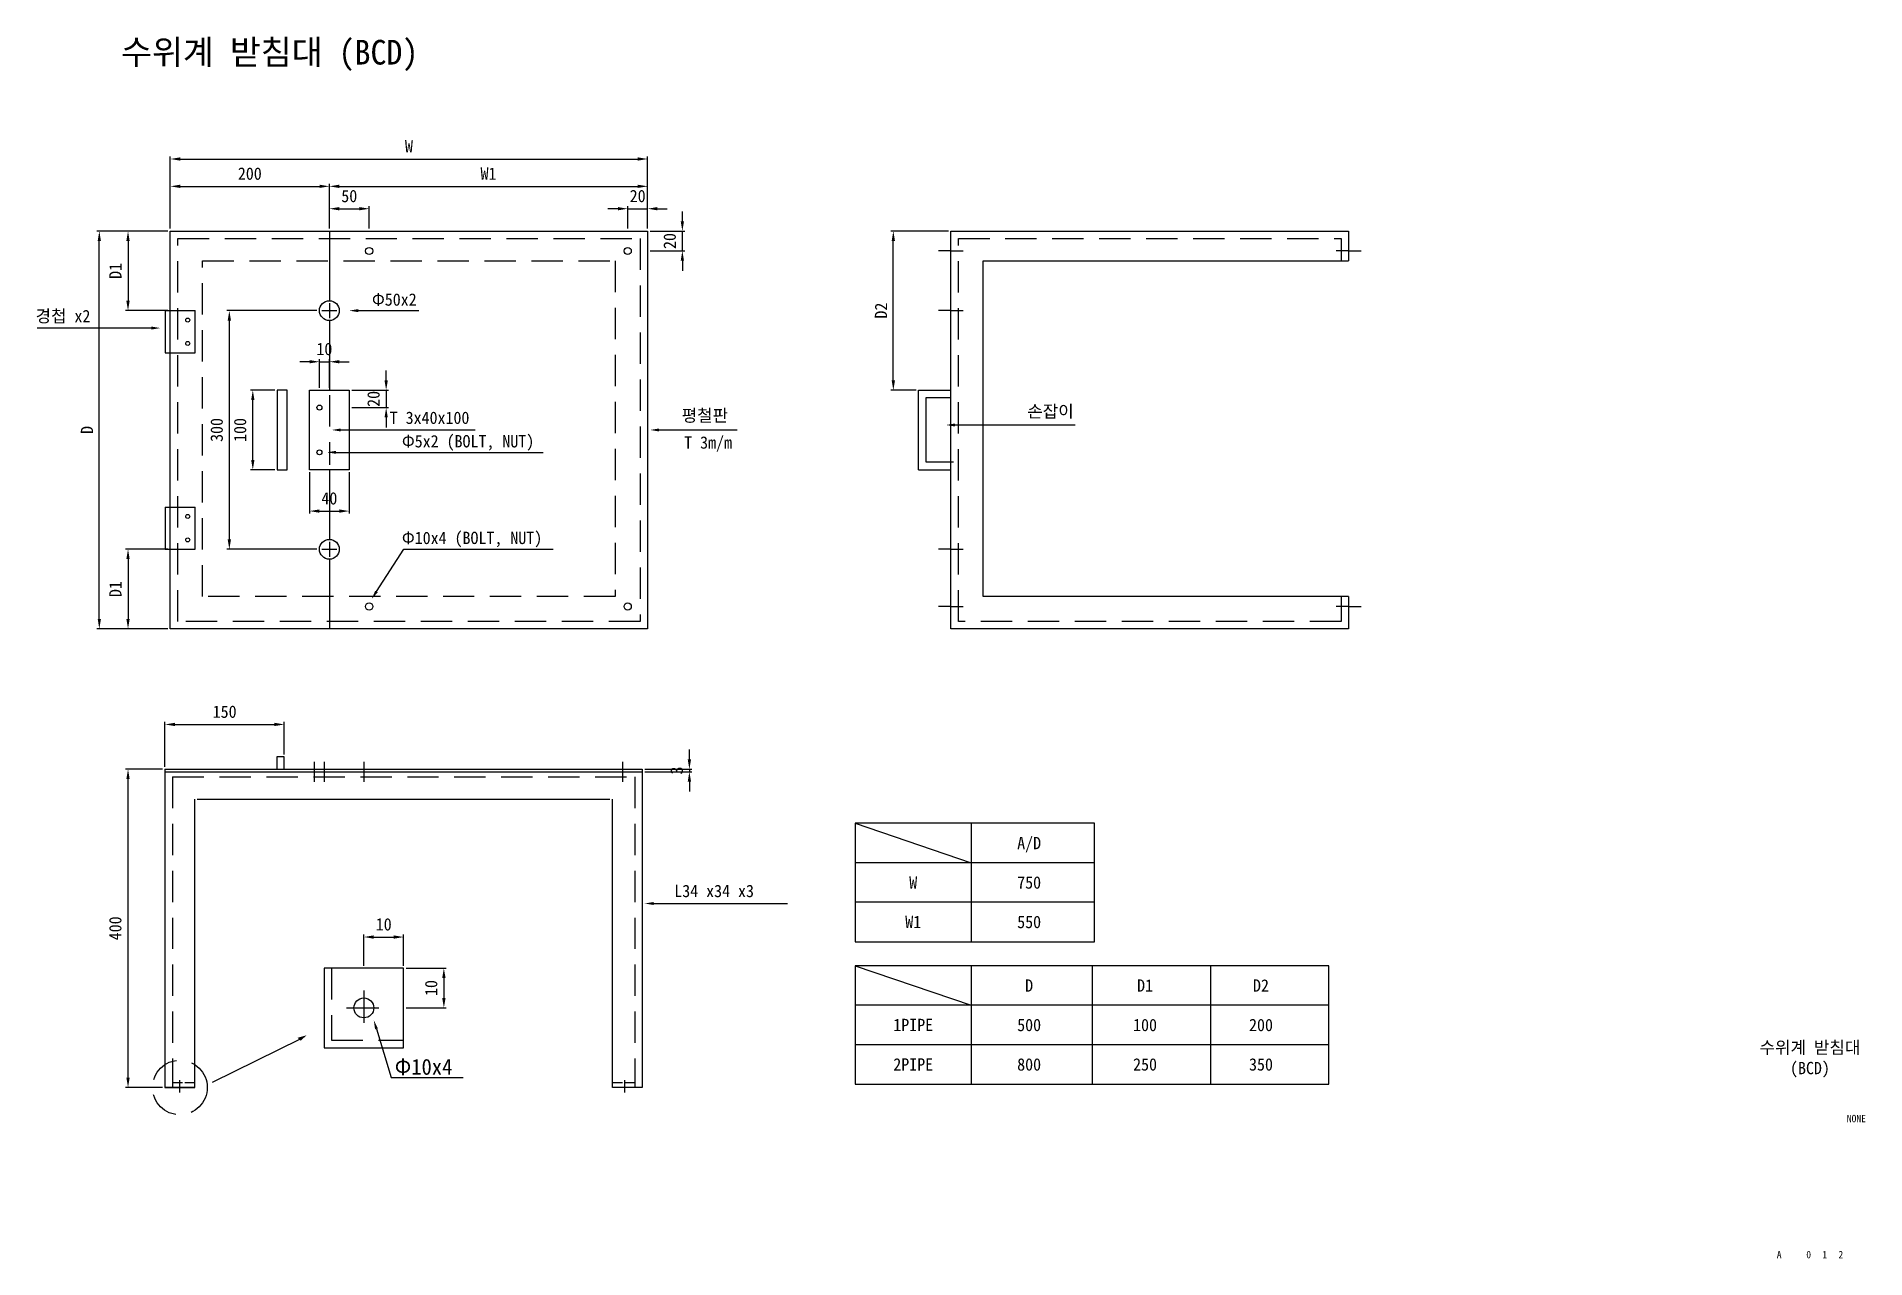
# Model space of a CAD drawing. Header units: millimetres. Extents: x 30 to 401, y 14 to 261.
import ezdxf
from ezdxf.enums import TextEntityAlignment as Align

# ---------------------------------------------------------------- set-up
doc = ezdxf.new("R2010")
doc.units = ezdxf.units.MM
doc.linetypes.add('HIDDEN', pattern=[9.525, 6.35, -3.175])
doc.layers.get('0').update_dxf_attribs({"linetype": 'CONTINUOUS'})
doc.layers.get('DEFPOINTS').update_dxf_attribs({"linetype": 'CONTINUOUS'})
for name, color, linetype in [('dim', 6, 'CONTINUOUS'), ('LINE', 7, 'CONTINUOUS'), ('txt', 7, 'CONTINUOUS')]:
    doc.layers.add(name, color=color, linetype=linetype)
doc.styles.add('style', font='')
doc.styles.add('style1', font='', dxfattribs={"height": 2.5})
doc.styles.get('style').set_extended_font_data('GulimChe')
doc.styles.get('style1').set_extended_font_data('GulimChe')
doc.dimstyles.get("Standard").update_dxf_attribs({"dimtxt": 2.5, "dimasz": 2, "dimexe": 0.5, "dimexo": 0.5, "dimgap": 1, "dimtad": 0, "dimdec": 4, "dimlfac": 100, "dimdsep": 46, "dimlunit": 6, "dimtxsty": 'style1', "dimcen": 2.5, "dimclrd": 256, "dimclre": 256, "dimadec": 0, "dimazin": 0, "dimtfac": 1, "dimtdec": 4, "dimtix": 1, "dimtmove": 0, "dimatfit": 3, "dimfxl": 1, "dimtvp": 1, "dimtolj": 1, "dimtzin": 0, "dimlwd": -1, "dimlwe": -1, "dimarcsym": 0})

# ---------------------------------------------------------------- blocks, each defined once
blk = doc.blocks.new('*D1')
at = {"layer": 'DEFPOINTS', "color": 0}
for p in [(89.66, 230.85), (57.41, 221.78), (89.66, 221.78)]:
    blk.add_point(p, dxfattribs=at)
at = {"layer": 'dim'}
for p, q in [((57.41, 222.28), (57.41, 231.35)), ((59.41, 230.85), (87.66, 230.85)), ((89.66, 222.28), (89.66, 231.35))]:
    blk.add_line(p, q, dxfattribs=at)
for points in [[(59.41, 231.18), (59.41, 230.52), (57.41, 230.85)], [(87.66, 231.18), (87.66, 230.52), (89.66, 230.85)]]:
    blk.add_solid(points, dxfattribs=at)
at = {"layer": 'dim', "color": 0, "insert": (73.53, 233.41), "char_height": 2.5, "attachment_point": 5, "style": 'style1'}
blk.add_mtext('\\A1;200', dxfattribs=at)
blk = doc.blocks.new('*D2')
at = {"layer": 'DEFPOINTS', "color": 0}
for p in [(154.17, 230.85), (89.66, 221.78), (154.17, 221.78)]:
    blk.add_point(p, dxfattribs=at)
at = {"layer": 'dim'}
for p, q in [((89.66, 222.28), (89.66, 231.35)), ((91.66, 230.85), (152.17, 230.85)), ((154.17, 222.28), (154.17, 231.35))]:
    blk.add_line(p, q, dxfattribs=at)
for points in [[(91.66, 231.18), (91.66, 230.52), (89.66, 230.85)], [(152.17, 231.18), (152.17, 230.52), (154.17, 230.85)]]:
    blk.add_solid(points, dxfattribs=at)
at = {"layer": 'dim', "color": 0, "insert": (121.92, 233.42), "char_height": 2.5, "attachment_point": 5, "style": 'style1'}
blk.add_mtext('\\A1;W1', dxfattribs=at)
blk = doc.blocks.new('*D3')
at = {"layer": 'DEFPOINTS', "color": 0}
for p in [(97.73, 226.31), (89.66, 221.78), (97.73, 221.78)]:
    blk.add_point(p, dxfattribs=at)
at = {"layer": 'dim'}
for p, q in [((89.66, 222.28), (89.66, 226.81)), ((91.66, 226.31), (95.73, 226.31)), ((97.73, 222.28), (97.73, 226.81))]:
    blk.add_line(p, q, dxfattribs=at)
for points in [[(91.66, 226.65), (91.66, 225.98), (89.66, 226.31)], [(95.73, 226.65), (95.73, 225.98), (97.73, 226.31)]]:
    blk.add_solid(points, dxfattribs=at)
at = {"layer": 'dim', "color": 0, "insert": (93.69, 228.87), "char_height": 2.5, "attachment_point": 5, "style": 'style1'}
blk.add_mtext('\\A1;50', dxfattribs=at)
blk = doc.blocks.new('*D4')
at = {"layer": 'DEFPOINTS', "color": 0}
for p in [(154.17, 226.31), (150.14, 221.78), (154.17, 221.78)]:
    blk.add_point(p, dxfattribs=at)
at = {"layer": 'dim'}
for p, q in [((148.14, 226.31), (146.14, 226.31)), ((150.14, 222.28), (150.14, 226.81)), ((150.14, 226.31), (154.17, 226.31)), ((154.17, 222.28), (154.17, 226.81)), ((156.17, 226.31), (158.17, 226.31))]:
    blk.add_line(p, q, dxfattribs=at)
for points in [[(148.14, 226.65), (148.14, 225.98), (150.14, 226.31)], [(156.17, 226.65), (156.17, 225.98), (154.17, 226.31)]]:
    blk.add_solid(points, dxfattribs=at)
at = {"layer": 'dim', "color": 0, "insert": (152.16, 228.87), "char_height": 2.5, "attachment_point": 5, "style": 'style1'}
blk.add_mtext('\\A1;20', dxfattribs=at)
blk = doc.blocks.new('*D5')
at = {"layer": 'DEFPOINTS', "color": 0}
for p in [(154.17, 221.78), (161.22, 221.78), (154.17, 217.75)]:
    blk.add_point(p, dxfattribs=at)
at = {"layer": 'dim'}
for p, q in [((161.22, 223.78), (161.22, 225.78)), ((154.67, 221.78), (161.72, 221.78)), ((161.22, 217.75), (161.22, 221.78)), ((154.67, 217.75), (161.72, 217.75)), ((161.22, 215.75), (161.22, 213.75))]:
    blk.add_line(p, q, dxfattribs=at)
for points in [[(160.89, 223.78), (161.56, 223.78), (161.22, 221.78)], [(160.89, 215.75), (161.56, 215.75), (161.22, 217.75)]]:
    blk.add_solid(points, dxfattribs=at)
at = {"layer": 'dim', "color": 0, "insert": (158.67, 219.76), "char_height": 2.5, "attachment_point": 5, "rotation": 90, "style": 'style1'}
blk.add_mtext('\\A1;20', dxfattribs=at)
blk = doc.blocks.new('*D6')
at = {"layer": 'DEFPOINTS', "color": 0}
for p in [(154.17, 236.39), (57.41, 221.78), (154.17, 221.78)]:
    blk.add_point(p, dxfattribs=at)
at = {"layer": 'dim'}
for p, q in [((57.41, 222.28), (57.41, 236.89)), ((59.41, 236.39), (152.17, 236.39)), ((154.17, 222.28), (154.17, 236.89))]:
    blk.add_line(p, q, dxfattribs=at)
for points in [[(59.41, 236.73), (59.41, 236.06), (57.41, 236.39)], [(152.17, 236.73), (152.17, 236.06), (154.17, 236.39)]]:
    blk.add_solid(points, dxfattribs=at)
at = {"layer": 'dim', "color": 0, "insert": (105.79, 238.96), "char_height": 2.5, "attachment_point": 5, "style": 'style1'}
blk.add_mtext('\\A1;W', dxfattribs=at)
blk = doc.blocks.new('*D7')
at = {"layer": 'DEFPOINTS', "color": 0}
for p in [(57.41, 221.78), (48.84, 205.65), (57.41, 205.65)]:
    blk.add_point(p, dxfattribs=at)
at = {"layer": 'dim'}
for p, q in [((56.91, 221.78), (48.34, 221.78)), ((48.84, 219.78), (48.84, 207.65)), ((56.91, 205.65), (48.34, 205.65))]:
    blk.add_line(p, q, dxfattribs=at)
for points in [[(48.5, 219.78), (49.17, 219.78), (48.84, 221.78)], [(48.5, 207.65), (49.17, 207.65), (48.84, 205.65)]]:
    blk.add_solid(points, dxfattribs=at)
at = {"layer": 'dim', "color": 0, "insert": (46.27, 213.71), "char_height": 2.5, "attachment_point": 5, "rotation": 90, "style": 'style1'}
blk.add_mtext('\\A1;D1', dxfattribs=at)
blk = doc.blocks.new('*D8')
at = {"layer": 'DEFPOINTS', "color": 0}
for p in [(57.41, 157.27), (48.84, 141.14), (57.41, 141.14)]:
    blk.add_point(p, dxfattribs=at)
at = {"layer": 'dim'}
for p, q in [((56.91, 157.27), (48.34, 157.27)), ((48.84, 155.27), (48.84, 143.14)), ((56.91, 141.14), (48.34, 141.14))]:
    blk.add_line(p, q, dxfattribs=at)
for points in [[(48.5, 155.27), (49.17, 155.27), (48.84, 157.27)], [(48.5, 143.14), (49.17, 143.14), (48.84, 141.14)]]:
    blk.add_solid(points, dxfattribs=at)
at = {"layer": 'dim', "color": 0, "insert": (46.27, 149.2), "char_height": 2.5, "attachment_point": 5, "rotation": 90, "style": 'style1'}
blk.add_mtext('\\A1;D1', dxfattribs=at)
blk = doc.blocks.new('*D9')
at = {"layer": 'DEFPOINTS', "color": 0}
for p in [(43.02, 221.78), (57.41, 221.78), (57.41, 141.14)]:
    blk.add_point(p, dxfattribs=at)
at = {"layer": 'dim'}
for p, q in [((56.91, 221.78), (42.52, 221.78)), ((43.02, 143.14), (43.02, 219.78)), ((56.91, 141.14), (42.52, 141.14))]:
    blk.add_line(p, q, dxfattribs=at)
for points in [[(42.69, 219.78), (43.35, 219.78), (43.02, 221.78)], [(42.69, 143.14), (43.35, 143.14), (43.02, 141.14)]]:
    blk.add_solid(points, dxfattribs=at)
at = {"layer": 'dim', "color": 0, "insert": (40.52, 181.46), "char_height": 2.5, "attachment_point": 5, "rotation": 90, "style": 'style1'}
blk.add_mtext('\\A1;D', dxfattribs=at)
blk = doc.blocks.new('*D10')
at = {"layer": 'DEFPOINTS', "color": 0}
for p in [(85.63, 173.39), (93.69, 173.39), (93.69, 165.01)]:
    blk.add_point(p, dxfattribs=at)
at = {"layer": 'dim'}
for p, q in [((85.63, 172.89), (85.63, 164.51)), ((93.69, 172.89), (93.69, 164.51)), ((87.63, 165.01), (91.69, 165.01))]:
    blk.add_line(p, q, dxfattribs=at)
for points in [[(87.63, 165.35), (87.63, 164.68), (85.63, 165.01)], [(91.69, 165.35), (91.69, 164.68), (93.69, 165.01)]]:
    blk.add_solid(points, dxfattribs=at)
at = {"layer": 'dim', "color": 0, "insert": (89.66, 167.58), "char_height": 2.5, "attachment_point": 5, "style": 'style1'}
blk.add_mtext('\\A1;40', dxfattribs=at)
blk = doc.blocks.new('*D11')
at = {"layer": 'DEFPOINTS', "color": 0}
for p in [(93.69, 189.52), (93.69, 185.99), (101.17, 185.99)]:
    blk.add_point(p, dxfattribs=at)
at = {"layer": 'dim'}
for p, q in [((101.17, 191.52), (101.17, 193.52)), ((94.19, 189.52), (101.67, 189.52)), ((101.17, 189.52), (101.17, 185.99)), ((94.19, 185.99), (101.67, 185.99)), ((101.17, 183.99), (101.17, 181.99))]:
    blk.add_line(p, q, dxfattribs=at)
for points in [[(100.84, 191.52), (101.51, 191.52), (101.17, 189.52)], [(100.84, 183.99), (101.51, 183.99), (101.17, 185.99)]]:
    blk.add_solid(points, dxfattribs=at)
at = {"layer": 'dim', "color": 0, "insert": (98.62, 187.76), "char_height": 2.5, "attachment_point": 5, "rotation": 90, "style": 'style1'}
blk.add_mtext('\\A1;20', dxfattribs=at)
blk = doc.blocks.new('*D12')
at = {"layer": 'DEFPOINTS', "color": 0}
for p in [(89.66, 195.29), (87.65, 189.52), (89.66, 189.52)]:
    blk.add_point(p, dxfattribs=at)
at = {"layer": 'dim'}
for p, q in [((85.65, 195.29), (83.65, 195.29)), ((87.65, 190.02), (87.65, 195.79)), ((87.65, 195.29), (89.66, 195.29)), ((89.66, 190.02), (89.66, 195.79)), ((91.66, 195.29), (93.66, 195.29))]:
    blk.add_line(p, q, dxfattribs=at)
for points in [[(85.65, 195.62), (85.65, 194.96), (87.65, 195.29)], [(91.66, 195.62), (91.66, 194.96), (89.66, 195.29)]]:
    blk.add_solid(points, dxfattribs=at)
at = {"layer": 'dim', "color": 0, "insert": (88.65, 197.86), "char_height": 2.5, "attachment_point": 5, "style": 'style1'}
blk.add_mtext('\\A1;10', dxfattribs=at)
blk = doc.blocks.new('*D13')
at = {"layer": 'DEFPOINTS', "color": 0}
for p in [(74.14, 189.52), (79.08, 189.52), (79.08, 173.39)]:
    blk.add_point(p, dxfattribs=at)
at = {"layer": 'dim'}
for p, q in [((78.58, 189.52), (73.64, 189.52)), ((74.14, 175.39), (74.14, 187.52)), ((78.58, 173.39), (73.64, 173.39))]:
    blk.add_line(p, q, dxfattribs=at)
for points in [[(73.8, 187.52), (74.47, 187.52), (74.14, 189.52)], [(73.8, 175.39), (74.47, 175.39), (74.14, 173.39)]]:
    blk.add_solid(points, dxfattribs=at)
at = {"layer": 'dim', "color": 0, "insert": (71.57, 181.46), "char_height": 2.5, "attachment_point": 5, "rotation": 90, "style": 'style1'}
blk.add_mtext('\\A1;100', dxfattribs=at)
blk = doc.blocks.new('*D14')
at = {"layer": 'DEFPOINTS', "color": 0}
for p in [(69.38, 205.65), (87.65, 205.65), (87.65, 157.27)]:
    blk.add_point(p, dxfattribs=at)
at = {"layer": 'dim'}
for p, q in [((87.15, 205.65), (68.88, 205.65)), ((69.38, 159.27), (69.38, 203.65)), ((87.15, 157.27), (68.88, 157.27))]:
    blk.add_line(p, q, dxfattribs=at)
for points in [[(69.04, 203.65), (69.71, 203.65), (69.38, 205.65)], [(69.04, 159.27), (69.71, 159.27), (69.38, 157.27)]]:
    blk.add_solid(points, dxfattribs=at)
at = {"layer": 'dim', "color": 0, "insert": (66.82, 181.46), "char_height": 2.5, "attachment_point": 5, "rotation": 90, "style": 'style1'}
blk.add_mtext('\\A1;300', dxfattribs=at)
blk = doc.blocks.new('*D15')
at = {"layer": 'DEFPOINTS', "color": 0}
for p in [(48.84, 112.67), (56.33, 112.67), (56.33, 48.16)]:
    blk.add_point(p, dxfattribs=at)
at = {"layer": 'dim'}
for p, q in [((55.83, 112.67), (48.34, 112.67)), ((48.84, 50.16), (48.84, 110.67)), ((55.83, 48.16), (48.34, 48.16))]:
    blk.add_line(p, q, dxfattribs=at)
for points in [[(48.5, 110.67), (49.17, 110.67), (48.84, 112.67)], [(48.5, 50.16), (49.17, 50.16), (48.84, 48.16)]]:
    blk.add_solid(points, dxfattribs=at)
at = {"layer": 'dim', "color": 0, "insert": (46.27, 80.42), "char_height": 2.5, "attachment_point": 5, "rotation": 90, "style": 'style1'}
blk.add_mtext('\\A1;400', dxfattribs=at)
blk = doc.blocks.new('*D16')
at = {"layer": 'DEFPOINTS', "color": 0}
for p in [(80.52, 121.76), (80.52, 115.19), (56.33, 112.67)]:
    blk.add_point(p, dxfattribs=at)
at = {"layer": 'dim'}
for p, q in [((56.33, 113.17), (56.33, 122.26)), ((58.33, 121.76), (78.52, 121.76)), ((80.52, 115.69), (80.52, 122.26))]:
    blk.add_line(p, q, dxfattribs=at)
for points in [[(58.33, 122.09), (58.33, 121.43), (56.33, 121.76)], [(78.52, 122.09), (78.52, 121.43), (80.52, 121.76)]]:
    blk.add_solid(points, dxfattribs=at)
at = {"layer": 'dim', "color": 0, "insert": (68.42, 124.33), "char_height": 2.5, "attachment_point": 5, "style": 'style1'}
blk.add_mtext('\\A1;150', dxfattribs=at)
blk = doc.blocks.new('*D17')
at = {"layer": 'DEFPOINTS', "color": 0}
for p in [(153.1, 112.67), (153.1, 112.17), (162.65, 112.17)]:
    blk.add_point(p, dxfattribs=at)
at = {"layer": 'dim'}
for p, q in [((162.65, 114.67), (162.65, 116.67)), ((153.6, 112.67), (163.15, 112.67)), ((153.6, 112.17), (163.15, 112.17)), ((162.65, 112.67), (162.65, 112.17)), ((162.65, 110.17), (162.65, 108.17))]:
    blk.add_line(p, q, dxfattribs=at)
for points in [[(162.31, 114.67), (162.98, 114.67), (162.65, 112.67)], [(162.31, 110.17), (162.98, 110.17), (162.65, 112.17)]]:
    blk.add_solid(points, dxfattribs=at)
at = {"layer": 'dim', "color": 0, "insert": (160.09, 112.42), "char_height": 2.5, "attachment_point": 5, "rotation": 90, "style": 'style1'}
blk.add_mtext('\\A1;3', dxfattribs=at)
blk = doc.blocks.new('*D18')
at = {"layer": 'DEFPOINTS', "color": 0}
for p in [(104.71, 78.66), (96.65, 72.35), (104.71, 72.35)]:
    blk.add_point(p, dxfattribs=at)
at = {"layer": 'dim'}
for p, q in [((96.65, 72.85), (96.65, 79.16)), ((98.65, 78.66), (102.71, 78.66)), ((104.71, 72.85), (104.71, 79.16))]:
    blk.add_line(p, q, dxfattribs=at)
for points in [[(98.65, 78.99), (98.65, 78.32), (96.65, 78.66)], [(102.71, 78.99), (102.71, 78.32), (104.71, 78.66)]]:
    blk.add_solid(points, dxfattribs=at)
at = {"layer": 'dim', "color": 0, "insert": (100.68, 81.22), "char_height": 2.5, "attachment_point": 5, "style": 'style1'}
blk.add_mtext('\\A1;10', dxfattribs=at)
blk = doc.blocks.new('*D19')
at = {"layer": 'DEFPOINTS', "color": 0}
for p in [(104.71, 72.35), (104.71, 64.29), (112.87, 64.29)]:
    blk.add_point(p, dxfattribs=at)
at = {"layer": 'dim'}
for p, q in [((105.21, 72.35), (113.37, 72.35)), ((112.87, 70.35), (112.87, 66.29)), ((105.21, 64.29), (113.37, 64.29))]:
    blk.add_line(p, q, dxfattribs=at)
for points in [[(112.54, 70.35), (113.21, 70.35), (112.87, 72.35)], [(112.54, 66.29), (113.21, 66.29), (112.87, 64.29)]]:
    blk.add_solid(points, dxfattribs=at)
at = {"layer": 'dim', "color": 0, "insert": (110.31, 68.32), "char_height": 2.5, "attachment_point": 5, "rotation": 90, "style": 'style1'}
blk.add_mtext('\\A1;10', dxfattribs=at)
blk = doc.blocks.new('*D20')
at = {"layer": 'DEFPOINTS', "color": 0}
for p in [(203.99, 221.78), (215.66, 221.78), (209.11, 189.52)]:
    blk.add_point(p, dxfattribs=at)
at = {"layer": 'dim'}
for p, q in [((215.16, 221.78), (203.49, 221.78)), ((203.99, 191.52), (203.99, 219.78)), ((208.61, 189.52), (203.49, 189.52))]:
    blk.add_line(p, q, dxfattribs=at)
for points in [[(203.66, 219.78), (204.33, 219.78), (203.99, 221.78)], [(203.66, 191.52), (204.33, 191.52), (203.99, 189.52)]]:
    blk.add_solid(points, dxfattribs=at)
at = {"layer": 'dim', "color": 0, "insert": (201.49, 205.65), "char_height": 2.5, "attachment_point": 5, "rotation": 90, "style": 'style1'}
blk.add_mtext('\\A1;D2', dxfattribs=at)

msp = doc.modelspace()

# ---------------------------------------------------------------- linework, layer by layer
at = {"layer": 'dim'}
for p, q in [((34.1708484, 205.605635), (34.1708484, 205.605635)), ((88.1497069, 205.6508033), (91.1737069, 205.6508033)), ((89.6617069, 207.1628033), (89.6617069, 204.1388033)), ((95.5081069, 205.6508033), (107.8057069, 205.6508033)), ((53.5753069, 202.1228033), (30.4082893, 202.1228033)), ((216.4681069, 182.4668033), (240.8617069, 182.4668033)), ((91.9801069, 181.4588033), (119.2421271, 181.4588033)), ((156.4921069, 181.4588033), (172.3177069, 181.4588033)), ((90.9721069, 176.9228033), (133.0212358, 176.9228033)), ((88.1497069, 157.2668033), (91.1737069, 157.2668033)), ((89.6617069, 158.7788033), (89.6617069, 155.7548033)), ((99.2185338, 148.7080754), (104.7817069, 157.2668033)), ((104.7817069, 157.2668033), (135.0099736, 157.2668033)), ((155.4153, 85.4561512), (182.5389504, 85.4561512)), ((99.2112727, 60.0379708), (102.1929, 50.1761512)), ((83.7711869, 57.9418657), (65.9049, 49.1681512)), ((102.1929, 50.1761512), (116.8089, 50.1761512))]:
    msp.add_line(p, q, dxfattribs=at)
for points in [[(95.5081069, 205.3484033), (95.5081069, 205.9532033), (93.6937069, 205.6508033)], [(53.5753069, 202.4252033), (53.5753069, 201.8204033), (55.3897069, 202.1228033)], [(91.9801069, 181.1564033), (91.9801069, 181.7612033), (90.1657069, 181.4588033)], [(156.4921069, 181.1564033), (156.4921069, 181.7612033), (154.6777069, 181.4588033)], [(216.4681069, 182.1644033), (216.4681069, 182.7692033), (214.6537069, 182.4668033)], [(90.9721069, 176.6204033), (90.9721069, 177.2252033), (89.1577069, 176.9228033)], [(99.4720791, 148.5432709), (98.9649884, 148.8728799), (98.2297069, 147.1868033)], [(155.4153, 85.1537512), (155.4153, 85.7585512), (153.6009, 85.4561512)], [(98.9229093, 59.9469087), (99.4996361, 60.129033), (98.6649, 61.7681512)], [(83.2174726, 58.2401512), (83.8209011, 57.6435802), (85.0569, 58.7441512)]]:
    msp.add_solid(points, dxfattribs=at)
at = {"layer": 'LINE'}
for p, q in [((57.4057069, 141.1388033), (57.4057069, 221.7788033)), ((57.4057069, 221.7788033), (154.1737069, 221.7788033)), ((89.6617069, 221.7788033), (89.6617069, 207.6668033)), ((154.1737069, 221.7788033), (154.1737069, 141.1388033)), ((215.6617069, 221.7788033), (296.3017069, 221.7788033)), ((215.6617069, 141.1388033), (215.6617069, 221.7788033)), ((296.3017069, 221.7788033), (296.3017069, 215.7308033)), ((215.6617069, 217.7468033), (213.1417069, 217.7468033)), ((215.6617069, 217.7468033), (218.1817069, 217.7468033)), ((296.3017069, 217.7468033), (293.7817069, 217.7468033)), ((296.3017069, 217.7468033), (298.8217069, 217.7468033)), ((56.3977069, 205.6508033), (56.3977069, 197.0828033)), ((56.3977069, 205.6508033), (62.4457069, 205.6508033)), ((62.4457069, 197.0828033), (62.4457069, 205.6508033)), ((215.6617069, 205.6508033), (213.1417069, 205.6508033)), ((215.6617069, 205.6508033), (218.1817069, 205.6508033)), ((89.6617069, 203.6348033), (89.6617069, 189.5228033)), ((56.3977069, 197.0828033), (62.4457069, 197.0828033)), ((79.0777069, 189.5228033), (79.0777069, 173.3948033)), ((81.0937069, 189.5228033), (79.0777069, 189.5228033)), ((81.0937069, 173.3948033), (81.0937069, 189.5228033)), ((85.6297069, 173.3948033), (85.6297069, 189.5228033)), ((85.6297069, 189.5228033), (93.6937069, 189.5228033)), ((93.6937069, 189.5228033), (93.6937069, 173.3948033)), ((209.1097069, 189.5228033), (215.6617069, 189.5228033)), ((209.1097069, 173.3948033), (209.1097069, 189.5228033)), ((210.6217069, 188.0108033), (215.6617069, 188.0108033)), ((210.6217069, 174.9068033), (210.6217069, 188.0108033)), ((216.1657069, 174.9068033), (210.6217069, 174.9068033)), ((79.0777069, 173.3948033), (81.0937069, 173.3948033)), ((93.6937069, 173.3948033), (85.6297069, 173.3948033)), ((89.6617069, 173.3948033), (89.6617069, 159.2828033)), ((209.1097069, 173.3948033), (215.6617069, 173.3948033)), ((56.3977069, 165.8348033), (62.4457069, 165.8348033)), ((56.3977069, 165.8348033), (56.3977069, 157.2668033)), ((62.4457069, 157.2668033), (62.4457069, 165.8348033)), ((56.3977069, 157.2668033), (62.4457069, 157.2668033)), ((215.6617069, 157.2668033), (213.1417069, 157.2668033)), ((215.6617069, 157.2668033), (218.1817069, 157.2668033)), ((89.6617069, 155.2508033), (89.6617069, 142.1468033)), ((215.6617069, 145.6748033), (213.1417069, 145.6748033)), ((215.6617069, 145.6748033), (218.1817069, 145.6748033)), ((296.3017069, 145.6748033), (293.7817069, 145.6748033)), ((296.3017069, 147.6908033), (296.3017069, 141.1388033)), ((296.3017069, 145.6748033), (298.8217069, 145.6748033)), ((154.1737069, 141.1388033), (57.4057069, 141.1388033)), ((89.6617069, 142.1468033), (89.6617069, 141.1388033)), ((296.3017069, 141.1388033), (215.6617069, 141.1388033)), ((79.0089, 115.1921512), (79.0089, 112.6721512)), ((80.5209, 115.1921512), (79.0089, 115.1921512)), ((80.5209, 112.6721512), (80.5209, 115.1921512)), ((56.3289, 112.6721512), (56.3289, 48.1601512)), ((56.3289, 112.6721512), (153.0969, 112.6721512)), ((56.3289, 112.1681512), (153.0969, 112.1681512)), ((86.5689, 114.1841512), (86.5689, 110.1521512)), ((88.5849, 114.1841512), (88.5849, 110.1521512)), ((96.6489, 114.1841512), (96.6489, 110.1521512)), ((149.0649, 114.1841512), (149.0649, 110.1521512)), ((153.0969, 112.6721512), (153.0969, 48.1601512)), ((62.3769, 48.1601512), (62.3769, 106.6241512)), ((147.0489, 48.1601512), (147.0489, 106.6241512)), ((196.275368, 101.7176469), (219.775368, 93.7176469)), ((244.7483154, 101.7176469), (196.275368, 101.7176469)), ((196.275368, 101.7176469), (196.275368, 77.7176469)), ((219.775368, 101.7176469), (219.775368, 77.7176469)), ((244.7483154, 77.7176469), (244.7483154, 101.7176469)), ((244.7483154, 93.7176469), (196.275368, 93.7176469)), ((244.7483154, 85.7176469), (196.275368, 85.7176469)), ((196.275368, 77.7176469), (244.7483154, 77.7176469)), ((88.5849, 72.3521512), (88.5849, 67.3121512)), ((104.7129, 72.3521512), (88.5849, 72.3521512)), ((104.7129, 56.2241512), (104.7129, 72.3521512)), ((196.275368, 72.8333868), (196.275368, 48.8333868)), ((292.275368, 72.8333868), (196.275368, 72.8333868)), ((196.275368, 72.8333868), (219.775368, 64.8333868)), ((219.775368, 72.8333868), (219.775368, 48.8333868)), ((244.275368, 72.8333868), (244.275368, 48.8333868)), ((268.275368, 72.8333868), (268.275368, 48.8333868)), ((292.275368, 48.8333868), (292.275368, 72.8333868)), ((88.5849, 68.8241512), (88.5849, 56.2241512)), ((96.6489, 67.8161512), (96.6489, 61.2641512)), ((93.1209, 64.2881512), (99.6729, 64.2881512)), ((292.275368, 64.8333868), (196.275368, 64.8333868)), ((88.5849, 56.2241512), (104.7129, 56.2241512)), ((292.275368, 56.8333868), (196.275368, 56.8333868)), ((57.8409, 49.1681512), (59.8569, 49.1681512)), ((59.3529, 47.1521512), (59.3529, 49.6721512)), ((60.3609, 49.1681512), (62.3769, 49.1681512)), ((147.0489, 49.1681512), (149.0649, 49.1681512)), ((149.5689, 47.1521512), (149.5689, 49.6721512)), ((149.5689, 49.1681512), (151.5849, 49.1681512)), ((196.275368, 48.8333868), (292.275368, 48.8333868)), ((56.3289, 48.1601512), (62.3769, 48.1601512)), ((62.3769, 48.1601512), (56.3289, 48.1601512)), ((152.5929, 48.1601512), (147.0489, 48.1601512)), ((153.0969, 48.1601512), (147.0489, 48.1601512))]:
    msp.add_line(p, q, dxfattribs=at)
at = {"layer": 'LINE', "color": 8, "linetype": 'HIDDEN'}
for p, q in [((58.9177069, 142.6508033), (58.9177069, 220.2668033)), ((58.9177069, 220.2668033), (152.6617069, 220.2668033)), ((152.6617069, 220.2668033), (152.6617069, 142.6508033)), ((217.1737069, 220.2668033), (294.7897069, 220.2668033)), ((217.1737069, 142.6508033), (217.1737069, 220.2668033)), ((294.7897069, 220.2668033), (294.7897069, 215.7308033)), ((63.9577069, 147.6908033), (63.9577069, 215.7308033)), ((63.9577069, 215.7308033), (147.6217069, 215.7308033)), ((147.6217069, 215.7308033), (147.6217069, 147.6908033)), ((89.6617069, 188.5148033), (89.6617069, 174.4028033)), ((147.6217069, 147.6908033), (63.9577069, 147.6908033)), ((294.7897069, 147.6908033), (294.7897069, 142.6508033)), ((152.6617069, 142.6508033), (58.9177069, 142.6508033)), ((294.7897069, 142.6508033), (217.1737069, 142.6508033)), ((57.8409, 111.1601512), (57.8409, 48.1601512)), ((57.8409, 111.1601512), (151.5849, 111.1601512)), ((151.5849, 111.1601512), (151.5849, 48.1601512)), ((90.0969, 72.3521512), (90.0969, 57.7361512)), ((90.0969, 57.7361512), (104.7129, 57.7361512))]:
    msp.add_line(p, q, dxfattribs=at)
at = {"layer": 'LINE', "linetype": 'Continuous'}
for p, q in [((222.2137069, 215.7308033), (296.3017069, 215.7308033)), ((222.2137069, 147.6908033), (222.2137069, 215.7308033)), ((296.3017069, 147.6908033), (222.2137069, 147.6908033)), ((62.8809, 106.6241512), (146.5449, 106.6241512))]:
    msp.add_line(p, q, dxfattribs=at)
at = {"layer": 'LINE'}
for centre, radius in [((97.7257069, 217.7468033), 0.72576), ((150.1417069, 217.7468033), 0.72576), ((89.6617069, 205.6508033), 2.016), ((60.9337069, 203.7356033), 0.4032), ((60.9337069, 198.9980033), 0.4032), ((87.6457069, 185.9948033), 0.504), ((87.6457069, 176.9228033), 0.504), ((60.9337069, 163.9196033), 0.4032), ((60.9337069, 159.1820033), 0.4032), ((89.6617069, 157.2668033), 2.016), ((97.7257069, 145.6748033), 0.72576), ((150.1417069, 145.6748033), 0.72576), ((96.6489, 64.2881512), 2.016)]:
    msp.add_circle(centre, radius, dxfattribs=at)
at = {"layer": 'LINE', "color": 8, "linetype": 'HIDDEN'}
msp.add_circle((59.3529, 48.1601512), 5.544, dxfattribs=at)

# ---------------------------------------------------------------- texts
at = {"style": 'style'}
for s, height, p in [('NONE', 1.49999995, (399.2351081, 41.8551844)), ('A', 1.4999999, (383.5821834, 14.2782363)), ('0', 1.4999999, (389.5621763, 14.2782363)), ('1', 1.4999999, (392.8239907, 14.2782363)), ('2', 1.4999999, (396.085805, 14.2782363))]:
    msp.add_text(s, height=height, dxfattribs=at).set_placement(p, align=Align.MIDDLE_CENTER)
at = {"insert": (389.821405, 53.8462636), "char_height": 2.5, "width": 34.792686198, "attachment_point": 5, "style": 'style'}
msp.add_mtext('수위계 받침대\\P(BCD)', dxfattribs=at)
at = {"layer": 'dim', "style": 'style1'}
for s, p in [('Φ50x2', (98.2985593, 206.6510039)), ('경첩 x2', (30.087474, 203.3012494)), ('평철판', (161.0755111, 183.1535595)), ('손잡이', (231.1471418, 183.9847959)), ('T 3x40x100', (101.8921069, 182.6852033)), ('Φ5x2 (BOLT, NUT)', (104.3637096, 177.9230039)), ('T 3m/m', (161.586617, 177.6691979)), ('Φ10x4 (BOLT, NUT)', (104.3637096, 158.3290223)), ('L34 x34 x3', (159.5818699, 86.7515242))]:
    msp.add_text(s, height=2.5, dxfattribs=at).set_placement(p)
at = {"layer": 'txt', "style": 'style1'}
for s, height, p in [('수위계 받침대 (BCD)', 5, (47.4241861, 255.5429948)), ('Φ10x4', 3.2256, (102.9106108, 50.7396739))]:
    msp.add_text(s, height=height, dxfattribs=at).set_placement(p)
for s, p in [('A/D', (231.525368, 97.7176469)), ('W', (208.025368, 89.7176469)), ('750', (231.525368, 89.7176469)), ('W1', (208.025368, 81.7176469)), ('550', (231.525368, 81.7176469)), ('D', (231.525368, 68.8333868)), ('D1', (255.025368, 68.8333868)), ('D2', (278.525368, 68.8333868)), ('1PIPE', (208.025368, 60.8333868)), ('500', (231.525368, 60.8333868)), ('100', (255.025368, 60.8333868)), ('200', (278.525368, 60.8333868)), ('2PIPE', (208.025368, 52.8333868)), ('800', (231.525368, 52.8333868)), ('250', (255.025368, 52.8333868)), ('350', (278.525368, 52.8333868))]:
    msp.add_text(s, height=2.5, dxfattribs=at).set_placement(p, align=Align.MIDDLE_CENTER)

# ---------------------------------------------------------------- dimensions: what is measured, and where the dimension line sits
at = {"layer": 'dim'}
for base, p1, p2, text, picture, middle in [((154.1737069, 236.3948033), (57.4057069, 221.7788033), (154.1737069, 221.7788033), 'W', '*D6', (105.7897069, 238.9579682)), ((89.6617069, 230.8508033), (57.4057069, 221.7788033), (89.6617069, 221.7788033), '200', '*D1', (73.5337069, 233.4073192)), ((154.1737069, 230.8508033), (89.6617069, 221.7788033), (154.1737069, 221.7788033), 'W1', '*D2', (121.9177069, 233.4172926)), ((97.7257069, 226.3148033), (89.6617069, 221.7788033), (97.7257069, 221.7788033), '50', '*D3', (93.6937069, 228.8713192)), ((154.1737069, 226.3148033), (150.1417069, 221.7788033), (154.1737069, 221.7788033), '20', '*D4', (152.1577069, 228.8713192)), ((89.6617069, 195.2900184), (87.6457069, 189.5228033), (89.6617069, 189.5228033), '10', '*D12', (88.6537069, 197.8565078)), ((93.6937069, 165.0143961), (85.6297069, 173.3948033), (93.6937069, 173.3948033), '40', '*D10', (89.6617069, 167.577561)), ((80.5209, 121.7595265), (56.3289, 112.6721512), (80.5209, 115.1921512), '150', '*D16', (68.4249, 124.3260158)), ((104.7129, 78.6558439), (96.6489, 72.3521512), (104.7129, 72.3521512), '10', '*D18', (100.6809, 81.2223332))]:
    dim = msp.add_linear_dim(base=base, p1=p1, p2=p2, text=text, dimstyle='STANDARD', dxfattribs=at)
    dim.commit()
    dim.dimension.update_dxf_attribs({"geometry": picture, "text_midpoint": middle})
for base, p1, p2, text, picture, middle in [((161.2234524, 221.7788033), (154.1737069, 217.7468033), (154.1737069, 221.7788033), '20', '*D5', (158.6669364, 219.7628033)), ((43.0200431, 221.7788033), (57.4057069, 141.1388033), (57.4057069, 221.7788033), 'D', '*D9', (40.5200431, 181.4588033)), ((48.8377069, 205.6508033), (57.4057069, 221.7788033), (57.4057069, 205.6508033), 'D1', '*D7', (46.2712176, 213.7148033)), ((203.9928828, 221.7788033), (209.1097069, 189.5228033), (215.6617069, 221.7788033), 'D2', '*D20', (201.4928828, 205.6508033)), ((69.3782423, 205.6508033), (87.6457069, 157.2668033), (87.6457069, 205.6508033), '300', '*D14', (66.8217264, 181.4588033)), ((101.1728107, 185.9948033), (93.6937069, 189.5228033), (93.6937069, 185.9948033), '20', '*D11', (98.6162947, 187.7588033)), ((74.1370536, 189.5228033), (79.0777069, 173.3948033), (79.0777069, 189.5228033), '100', '*D13', (71.5705642, 181.4588033)), ((48.8377069, 141.1388033), (57.4057069, 157.2668033), (57.4057069, 141.1388033), 'D1', '*D8', (46.2712176, 149.2028033)), ((162.6467958, 112.1681512), (153.0969, 112.6721512), (153.0969, 112.1681512), '3', '*D17', (160.0902799, 112.4201512)), ((48.8377069, 112.6721512), (56.3289, 48.1601512), (56.3289, 112.6721512), '400', '*D15', (46.274542, 80.4161512)), ((112.873068, 64.2881512), (104.7129, 72.3521512), (104.7129, 64.2881512), '10', '*D19', (110.3065787, 68.3201512))]:
    dim = msp.add_linear_dim(base=base, p1=p1, p2=p2, angle=90, text=text, dimstyle='STANDARD', dxfattribs=at)
    dim.commit()
    dim.dimension.update_dxf_attribs({"geometry": picture, "text_midpoint": middle})

doc.saveas('drawing.dxf')
